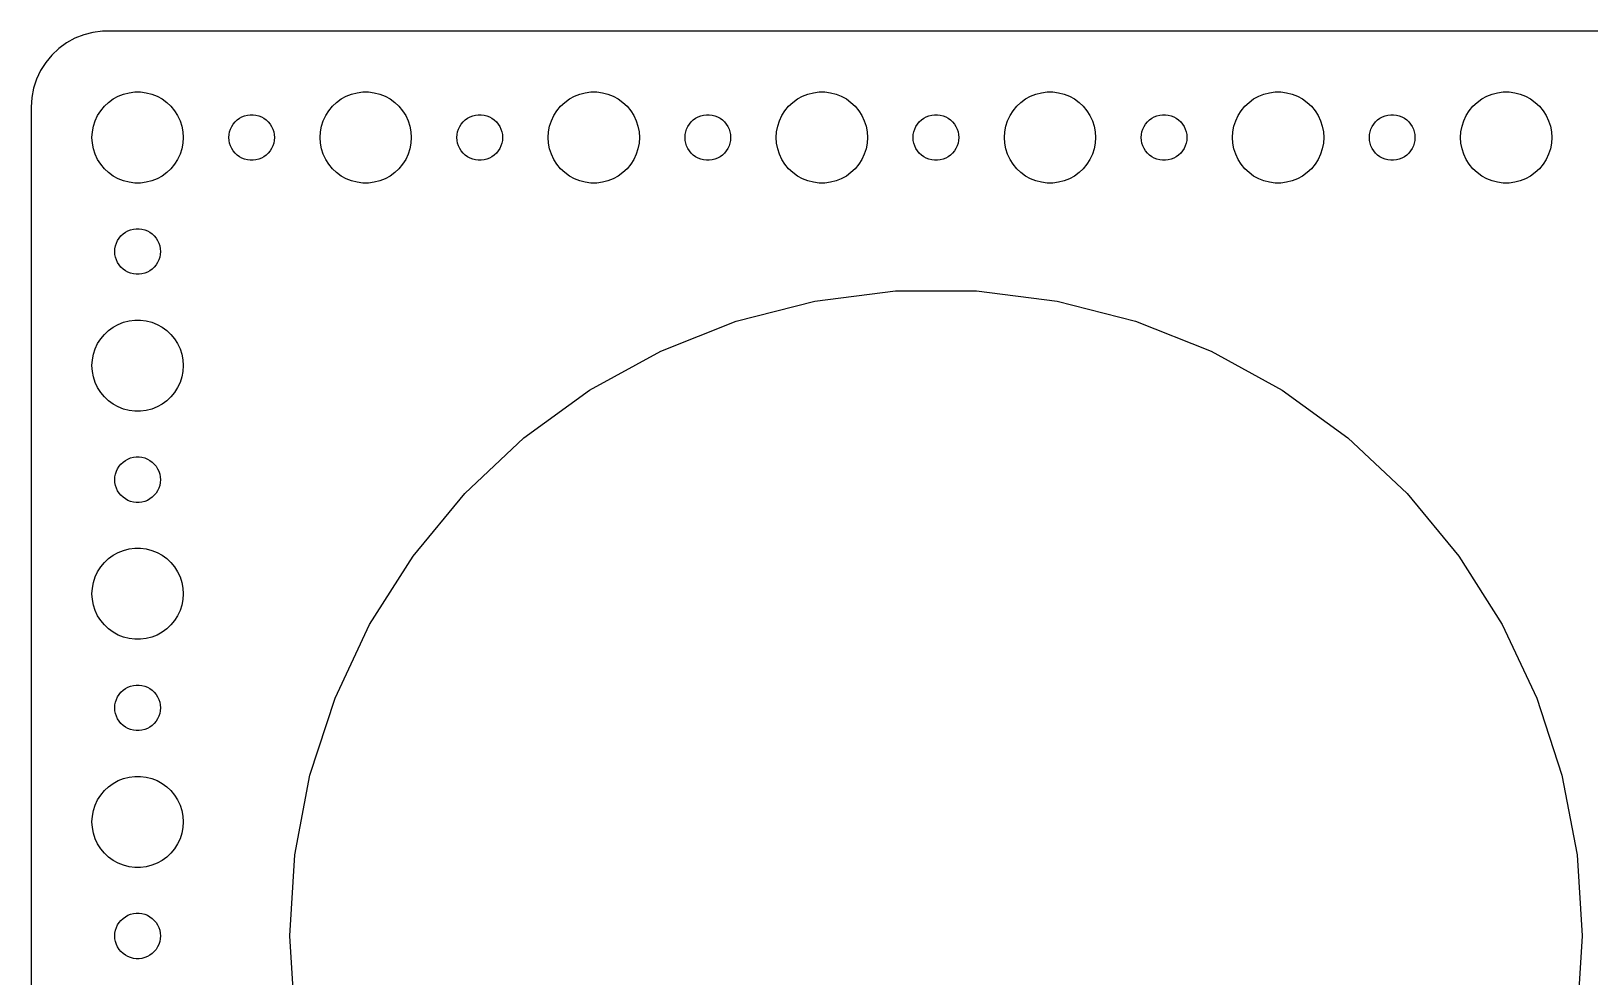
# Model space of a CAD drawing. Header units: metres. Extents: x -240 to 240, y -59 to 59.
# Drawn here: x -239.5 to -137, y -2.7 to 59.5 of the extents above; entities that cross this region are included whole.
import ezdxf

# ---------------------------------------------------------------- set-up
doc = ezdxf.new("R2010")
doc.units = ezdxf.units.M

msp = doc.modelspace()

# ---------------------------------------------------------------- linework, layer by layer
for p, q in [((-234.814, 59.4901), (-235.437, 59.4114)), ((234.814, 59.4901), (-234.814, 59.4901)), ((-237.179, 58.7216), (-237.687, 58.3526)), ((-236.629, 59.0241), (-237.179, 58.7216)), ((-236.045, 59.2553), (-236.629, 59.0241)), ((-235.437, 59.4114), (-236.045, 59.2553)), ((-238.545, 57.4389), (-238.882, 56.9088)), ((-238.145, 57.9227), (-238.545, 57.4389)), ((-237.687, 58.3526), (-238.145, 57.9227)), ((-238.882, 56.9088), (-239.149, 56.3406)), ((-239.343, 55.7434), (-239.461, 55.1267)), ((-239.149, 56.3406), (-239.343, 55.7434)), ((-233.777, 55.2145), (-233.427, 55.3532)), ((-233.427, 55.3532), (-233.062, 55.4469)), ((-233.062, 55.4469), (-232.688, 55.4941)), ((-232.688, 55.4941), (-232.312, 55.4941)), ((-232.312, 55.4941), (-231.938, 55.4469)), ((-231.938, 55.4469), (-231.573, 55.3532)), ((-231.573, 55.3532), (-231.223, 55.2145)), ((-218.777, 55.2145), (-218.427, 55.3532)), ((-218.427, 55.3532), (-218.062, 55.4469)), ((-218.062, 55.4469), (-217.688, 55.4941)), ((-217.688, 55.4941), (-217.312, 55.4941)), ((-217.312, 55.4941), (-216.938, 55.4469)), ((-216.938, 55.4469), (-216.573, 55.3532)), ((-216.573, 55.3532), (-216.223, 55.2145)), ((-203.777, 55.2145), (-203.427, 55.3532)), ((-203.427, 55.3532), (-203.062, 55.4469)), ((-203.062, 55.4469), (-202.688, 55.4941)), ((-202.688, 55.4941), (-202.312, 55.4941)), ((-202.312, 55.4941), (-201.938, 55.4469)), ((-201.938, 55.4469), (-201.573, 55.3532)), ((-201.573, 55.3532), (-201.223, 55.2145)), ((-188.777, 55.2145), (-188.427, 55.3532)), ((-188.427, 55.3532), (-188.062, 55.4469)), ((-188.062, 55.4469), (-187.688, 55.4941)), ((-187.688, 55.4941), (-187.312, 55.4941)), ((-187.312, 55.4941), (-186.938, 55.4469)), ((-186.938, 55.4469), (-186.573, 55.3532)), ((-186.573, 55.3532), (-186.223, 55.2145)), ((-173.777, 55.2145), (-173.427, 55.3532)), ((-173.427, 55.3532), (-173.062, 55.4469)), ((-173.062, 55.4469), (-172.688, 55.4941)), ((-172.688, 55.4941), (-172.312, 55.4941)), ((-172.312, 55.4941), (-171.938, 55.4469)), ((-171.938, 55.4469), (-171.573, 55.3532)), ((-171.573, 55.3532), (-171.223, 55.2145)), ((-158.777, 55.2145), (-158.427, 55.3532)), ((-158.427, 55.3532), (-158.062, 55.4469)), ((-158.062, 55.4469), (-157.688, 55.4941)), ((-157.688, 55.4941), (-157.312, 55.4941)), ((-157.312, 55.4941), (-156.938, 55.4469)), ((-156.938, 55.4469), (-156.573, 55.3532)), ((-156.573, 55.3532), (-156.223, 55.2145)), ((-143.777, 55.2145), (-143.427, 55.3532)), ((-143.427, 55.3532), (-143.062, 55.4469)), ((-143.062, 55.4469), (-142.688, 55.4941)), ((-142.688, 55.4941), (-142.312, 55.4941)), ((-142.312, 55.4941), (-141.938, 55.4469)), ((-141.938, 55.4469), (-141.573, 55.3532)), ((-141.573, 55.3532), (-141.223, 55.2145)), ((-239.461, 55.1267), (-239.5, 54.5)), ((-239.5, 54.5), (-239.5, -54.5)), ((-234.927, 54.2634), (-234.687, 54.5536)), ((-234.687, 54.5536), (-234.412, 54.8115)), ((-234.412, 54.8115), (-234.107, 55.033)), ((-234.107, 55.033), (-233.777, 55.2145)), ((-231.223, 55.2145), (-230.893, 55.033)), ((-230.893, 55.033), (-230.588, 54.8115)), ((-230.588, 54.8115), (-230.313, 54.5536)), ((-230.313, 54.5536), (-230.073, 54.2634)), ((-219.927, 54.2634), (-219.687, 54.5536)), ((-219.687, 54.5536), (-219.412, 54.8115)), ((-219.412, 54.8115), (-219.107, 55.033)), ((-219.107, 55.033), (-218.777, 55.2145)), ((-216.223, 55.2145), (-215.893, 55.033)), ((-215.893, 55.033), (-215.588, 54.8115)), ((-215.588, 54.8115), (-215.313, 54.5536)), ((-215.313, 54.5536), (-215.073, 54.2634)), ((-204.927, 54.2634), (-204.687, 54.5536)), ((-204.687, 54.5536), (-204.412, 54.8115)), ((-204.412, 54.8115), (-204.107, 55.033)), ((-204.107, 55.033), (-203.777, 55.2145)), ((-201.223, 55.2145), (-200.893, 55.033)), ((-200.893, 55.033), (-200.588, 54.8115)), ((-200.588, 54.8115), (-200.313, 54.5536)), ((-200.313, 54.5536), (-200.073, 54.2634)), ((-189.927, 54.2634), (-189.687, 54.5536)), ((-189.687, 54.5536), (-189.412, 54.8115)), ((-189.412, 54.8115), (-189.107, 55.033)), ((-189.107, 55.033), (-188.777, 55.2145)), ((-186.223, 55.2145), (-185.893, 55.033)), ((-185.893, 55.033), (-185.588, 54.8115)), ((-185.588, 54.8115), (-185.313, 54.5536)), ((-185.313, 54.5536), (-185.073, 54.2634)), ((-174.927, 54.2634), (-174.687, 54.5536)), ((-174.687, 54.5536), (-174.412, 54.8115)), ((-174.412, 54.8115), (-174.107, 55.033)), ((-174.107, 55.033), (-173.777, 55.2145)), ((-171.223, 55.2145), (-170.893, 55.033)), ((-170.893, 55.033), (-170.588, 54.8115)), ((-170.588, 54.8115), (-170.313, 54.5536)), ((-170.313, 54.5536), (-170.073, 54.2634)), ((-159.927, 54.2634), (-159.687, 54.5536)), ((-159.687, 54.5536), (-159.412, 54.8115)), ((-159.412, 54.8115), (-159.107, 55.033)), ((-159.107, 55.033), (-158.777, 55.2145)), ((-156.223, 55.2145), (-155.893, 55.033)), ((-155.893, 55.033), (-155.588, 54.8115)), ((-155.588, 54.8115), (-155.313, 54.5536)), ((-155.313, 54.5536), (-155.073, 54.2634)), ((-144.927, 54.2634), (-144.687, 54.5536)), ((-144.687, 54.5536), (-144.412, 54.8115)), ((-144.412, 54.8115), (-144.107, 55.033)), ((-144.107, 55.033), (-143.777, 55.2145)), ((-141.223, 55.2145), (-140.893, 55.033)), ((-140.893, 55.033), (-140.588, 54.8115)), ((-140.588, 54.8115), (-140.313, 54.5536)), ((-140.313, 54.5536), (-140.073, 54.2634)), ((-235.406, 53.2461), (-235.289, 53.6044)), ((-235.289, 53.6044), (-235.129, 53.9453)), ((-235.129, 53.9453), (-234.927, 54.2634)), ((-230.073, 54.2634), (-229.871, 53.9453)), ((-229.871, 53.9453), (-229.711, 53.6044)), ((-229.711, 53.6044), (-229.594, 53.2461)), ((-226.314, 53.2226), (-226.214, 53.3817)), ((-226.214, 53.3817), (-226.093, 53.5268)), ((-226.093, 53.5268), (-225.956, 53.6558)), ((-225.956, 53.6558), (-225.804, 53.7665)), ((-225.804, 53.7665), (-225.639, 53.8572)), ((-225.639, 53.8572), (-225.464, 53.9266)), ((-225.464, 53.9266), (-225.281, 53.9734)), ((-225.281, 53.9734), (-225.094, 53.997)), ((-225.094, 53.997), (-224.906, 53.997)), ((-224.906, 53.997), (-224.719, 53.9734)), ((-224.719, 53.9734), (-224.536, 53.9266)), ((-224.536, 53.9266), (-224.361, 53.8572)), ((-224.361, 53.8572), (-224.196, 53.7665)), ((-224.196, 53.7665), (-224.044, 53.6558)), ((-224.044, 53.6558), (-223.907, 53.5268)), ((-223.907, 53.5268), (-223.786, 53.3817)), ((-223.786, 53.3817), (-223.686, 53.2226)), ((-220.406, 53.2461), (-220.289, 53.6044)), ((-220.289, 53.6044), (-220.129, 53.9453)), ((-220.129, 53.9453), (-219.927, 54.2634)), ((-215.073, 54.2634), (-214.871, 53.9453)), ((-214.871, 53.9453), (-214.711, 53.6044)), ((-214.711, 53.6044), (-214.594, 53.2461)), ((-211.314, 53.2226), (-211.214, 53.3817)), ((-211.214, 53.3817), (-211.093, 53.5268)), ((-211.093, 53.5268), (-210.956, 53.6558)), ((-210.956, 53.6558), (-210.804, 53.7665)), ((-210.804, 53.7665), (-210.639, 53.8572)), ((-210.639, 53.8572), (-210.464, 53.9266)), ((-210.464, 53.9266), (-210.281, 53.9734)), ((-210.281, 53.9734), (-210.094, 53.997)), ((-210.094, 53.997), (-209.906, 53.997)), ((-209.906, 53.997), (-209.719, 53.9734)), ((-209.719, 53.9734), (-209.536, 53.9266)), ((-209.536, 53.9266), (-209.361, 53.8572)), ((-209.361, 53.8572), (-209.196, 53.7665)), ((-209.196, 53.7665), (-209.044, 53.6558)), ((-209.044, 53.6558), (-208.907, 53.5268)), ((-208.907, 53.5268), (-208.786, 53.3817)), ((-208.786, 53.3817), (-208.686, 53.2226)), ((-205.406, 53.2461), (-205.289, 53.6044)), ((-205.289, 53.6044), (-205.129, 53.9453)), ((-205.129, 53.9453), (-204.927, 54.2634)), ((-200.073, 54.2634), (-199.871, 53.9453)), ((-199.871, 53.9453), (-199.711, 53.6044)), ((-199.711, 53.6044), (-199.594, 53.2461)), ((-196.314, 53.2226), (-196.214, 53.3817)), ((-196.214, 53.3817), (-196.093, 53.5268)), ((-196.093, 53.5268), (-195.956, 53.6558)), ((-195.956, 53.6558), (-195.804, 53.7665)), ((-195.804, 53.7665), (-195.639, 53.8572)), ((-195.639, 53.8572), (-195.464, 53.9266)), ((-195.464, 53.9266), (-195.281, 53.9734)), ((-195.281, 53.9734), (-195.094, 53.997)), ((-195.094, 53.997), (-194.906, 53.997)), ((-194.906, 53.997), (-194.719, 53.9734)), ((-194.719, 53.9734), (-194.536, 53.9266)), ((-194.536, 53.9266), (-194.361, 53.8572)), ((-194.361, 53.8572), (-194.196, 53.7665)), ((-194.196, 53.7665), (-194.044, 53.6558)), ((-194.044, 53.6558), (-193.907, 53.5268)), ((-193.907, 53.5268), (-193.786, 53.3817)), ((-193.786, 53.3817), (-193.686, 53.2226)), ((-190.406, 53.2461), (-190.289, 53.6044)), ((-190.289, 53.6044), (-190.129, 53.9453)), ((-190.129, 53.9453), (-189.927, 54.2634)), ((-185.073, 54.2634), (-184.871, 53.9453)), ((-184.871, 53.9453), (-184.711, 53.6044)), ((-184.711, 53.6044), (-184.594, 53.2461)), ((-181.314, 53.2226), (-181.214, 53.3817)), ((-181.214, 53.3817), (-181.093, 53.5268)), ((-181.093, 53.5268), (-180.956, 53.6558)), ((-180.956, 53.6558), (-180.804, 53.7665)), ((-180.804, 53.7665), (-180.639, 53.8572)), ((-180.639, 53.8572), (-180.464, 53.9266)), ((-180.464, 53.9266), (-180.281, 53.9734)), ((-180.281, 53.9734), (-180.094, 53.997)), ((-180.094, 53.997), (-179.906, 53.997)), ((-179.906, 53.997), (-179.719, 53.9734)), ((-179.719, 53.9734), (-179.536, 53.9266)), ((-179.536, 53.9266), (-179.361, 53.8572)), ((-179.361, 53.8572), (-179.196, 53.7665)), ((-179.196, 53.7665), (-179.044, 53.6558)), ((-179.044, 53.6558), (-178.907, 53.5268)), ((-178.907, 53.5268), (-178.786, 53.3817)), ((-178.786, 53.3817), (-178.686, 53.2226)), ((-175.406, 53.2461), (-175.289, 53.6044)), ((-175.289, 53.6044), (-175.129, 53.9453)), ((-175.129, 53.9453), (-174.927, 54.2634)), ((-170.073, 54.2634), (-169.871, 53.9453)), ((-169.871, 53.9453), (-169.711, 53.6044)), ((-169.711, 53.6044), (-169.594, 53.2461)), ((-166.314, 53.2226), (-166.214, 53.3817)), ((-166.214, 53.3817), (-166.093, 53.5268)), ((-166.093, 53.5268), (-165.956, 53.6558)), ((-165.956, 53.6558), (-165.804, 53.7665)), ((-165.804, 53.7665), (-165.639, 53.8572)), ((-165.639, 53.8572), (-165.464, 53.9266)), ((-165.464, 53.9266), (-165.281, 53.9734)), ((-165.281, 53.9734), (-165.094, 53.997)), ((-165.094, 53.997), (-164.906, 53.997)), ((-164.906, 53.997), (-164.719, 53.9734)), ((-164.719, 53.9734), (-164.536, 53.9266)), ((-164.536, 53.9266), (-164.361, 53.8572)), ((-164.361, 53.8572), (-164.196, 53.7665)), ((-164.196, 53.7665), (-164.044, 53.6558)), ((-164.044, 53.6558), (-163.907, 53.5268)), ((-163.907, 53.5268), (-163.786, 53.3817)), ((-163.786, 53.3817), (-163.686, 53.2226)), ((-160.406, 53.2461), (-160.289, 53.6044)), ((-160.289, 53.6044), (-160.129, 53.9453)), ((-160.129, 53.9453), (-159.927, 54.2634)), ((-155.073, 54.2634), (-154.871, 53.9453)), ((-154.871, 53.9453), (-154.711, 53.6044)), ((-154.711, 53.6044), (-154.594, 53.2461)), ((-151.314, 53.2226), (-151.214, 53.3817)), ((-151.214, 53.3817), (-151.093, 53.5268)), ((-151.093, 53.5268), (-150.956, 53.6558)), ((-150.956, 53.6558), (-150.804, 53.7665)), ((-150.804, 53.7665), (-150.639, 53.8572)), ((-150.639, 53.8572), (-150.464, 53.9266)), ((-150.464, 53.9266), (-150.281, 53.9734)), ((-150.281, 53.9734), (-150.094, 53.997)), ((-150.094, 53.997), (-149.906, 53.997)), ((-149.906, 53.997), (-149.719, 53.9734)), ((-149.719, 53.9734), (-149.536, 53.9266)), ((-149.536, 53.9266), (-149.361, 53.8572)), ((-149.361, 53.8572), (-149.196, 53.7665)), ((-149.196, 53.7665), (-149.044, 53.6558)), ((-149.044, 53.6558), (-148.907, 53.5268)), ((-148.907, 53.5268), (-148.786, 53.3817)), ((-148.786, 53.3817), (-148.686, 53.2226)), ((-145.406, 53.2461), (-145.289, 53.6044)), ((-145.289, 53.6044), (-145.129, 53.9453)), ((-145.129, 53.9453), (-144.927, 54.2634)), ((-140.073, 54.2634), (-139.871, 53.9453)), ((-139.871, 53.9453), (-139.711, 53.6044)), ((-139.711, 53.6044), (-139.594, 53.2461)), ((-235.5, 52.5), (-235.476, 52.876)), ((-235.476, 52.124), (-235.5, 52.5)), ((-235.476, 52.876), (-235.406, 53.2461)), ((-229.594, 53.2461), (-229.524, 52.876)), ((-229.524, 52.876), (-229.5, 52.5)), ((-229.5, 52.5), (-229.524, 52.124)), ((-226.5, 52.5), (-226.488, 52.688)), ((-226.488, 52.312), (-226.5, 52.5)), ((-226.488, 52.688), (-226.453, 52.873)), ((-226.453, 52.127), (-226.488, 52.312)), ((-226.453, 52.873), (-226.395, 53.0522)), ((-226.395, 53.0522), (-226.314, 53.2226)), ((-223.686, 53.2226), (-223.605, 53.0522)), ((-223.605, 53.0522), (-223.547, 52.873)), ((-223.547, 52.873), (-223.512, 52.688)), ((-223.512, 52.312), (-223.547, 52.127)), ((-223.512, 52.688), (-223.5, 52.5)), ((-223.5, 52.5), (-223.512, 52.312)), ((-220.5, 52.5), (-220.476, 52.876)), ((-220.476, 52.124), (-220.5, 52.5)), ((-220.476, 52.876), (-220.406, 53.2461)), ((-214.594, 53.2461), (-214.524, 52.876)), ((-214.524, 52.876), (-214.5, 52.5)), ((-214.5, 52.5), (-214.524, 52.124)), ((-211.5, 52.5), (-211.488, 52.688)), ((-211.488, 52.312), (-211.5, 52.5)), ((-211.488, 52.688), (-211.453, 52.873)), ((-211.453, 52.127), (-211.488, 52.312)), ((-211.453, 52.873), (-211.395, 53.0522)), ((-211.395, 53.0522), (-211.314, 53.2226)), ((-208.686, 53.2226), (-208.605, 53.0522)), ((-208.605, 53.0522), (-208.547, 52.873)), ((-208.547, 52.873), (-208.512, 52.688)), ((-208.512, 52.312), (-208.547, 52.127)), ((-208.512, 52.688), (-208.5, 52.5)), ((-208.5, 52.5), (-208.512, 52.312)), ((-205.5, 52.5), (-205.476, 52.876)), ((-205.476, 52.124), (-205.5, 52.5)), ((-205.476, 52.876), (-205.406, 53.2461)), ((-199.594, 53.2461), (-199.524, 52.876)), ((-199.524, 52.876), (-199.5, 52.5)), ((-199.5, 52.5), (-199.524, 52.124)), ((-196.5, 52.5), (-196.488, 52.688)), ((-196.488, 52.312), (-196.5, 52.5)), ((-196.488, 52.688), (-196.453, 52.873)), ((-196.453, 52.127), (-196.488, 52.312)), ((-196.453, 52.873), (-196.395, 53.0522)), ((-196.395, 53.0522), (-196.314, 53.2226)), ((-193.686, 53.2226), (-193.605, 53.0522)), ((-193.605, 53.0522), (-193.547, 52.873)), ((-193.547, 52.873), (-193.512, 52.688)), ((-193.512, 52.312), (-193.547, 52.127)), ((-193.512, 52.688), (-193.5, 52.5)), ((-193.5, 52.5), (-193.512, 52.312)), ((-190.5, 52.5), (-190.476, 52.876)), ((-190.476, 52.124), (-190.5, 52.5)), ((-190.476, 52.876), (-190.406, 53.2461)), ((-184.594, 53.2461), (-184.524, 52.876)), ((-184.524, 52.876), (-184.5, 52.5)), ((-184.5, 52.5), (-184.524, 52.124)), ((-181.5, 52.5), (-181.488, 52.688)), ((-181.488, 52.312), (-181.5, 52.5)), ((-181.488, 52.688), (-181.453, 52.873)), ((-181.453, 52.127), (-181.488, 52.312)), ((-181.453, 52.873), (-181.395, 53.0522)), ((-181.395, 53.0522), (-181.314, 53.2226)), ((-178.686, 53.2226), (-178.605, 53.0522)), ((-178.605, 53.0522), (-178.547, 52.873)), ((-178.547, 52.873), (-178.512, 52.688)), ((-178.512, 52.312), (-178.547, 52.127)), ((-178.512, 52.688), (-178.5, 52.5)), ((-178.5, 52.5), (-178.512, 52.312)), ((-175.5, 52.5), (-175.476, 52.876)), ((-175.476, 52.124), (-175.5, 52.5)), ((-175.476, 52.876), (-175.406, 53.2461)), ((-169.594, 53.2461), (-169.524, 52.876)), ((-169.524, 52.876), (-169.5, 52.5)), ((-169.5, 52.5), (-169.524, 52.124)), ((-166.5, 52.5), (-166.488, 52.688)), ((-166.488, 52.312), (-166.5, 52.5)), ((-166.488, 52.688), (-166.453, 52.873)), ((-166.453, 52.127), (-166.488, 52.312)), ((-166.453, 52.873), (-166.395, 53.0522)), ((-166.395, 53.0522), (-166.314, 53.2226)), ((-163.686, 53.2226), (-163.605, 53.0522)), ((-163.605, 53.0522), (-163.547, 52.873)), ((-163.547, 52.873), (-163.512, 52.688)), ((-163.512, 52.312), (-163.547, 52.127)), ((-163.512, 52.688), (-163.5, 52.5)), ((-163.5, 52.5), (-163.512, 52.312)), ((-160.5, 52.5), (-160.476, 52.876)), ((-160.476, 52.124), (-160.5, 52.5)), ((-160.476, 52.876), (-160.406, 53.2461)), ((-154.594, 53.2461), (-154.524, 52.876)), ((-154.524, 52.876), (-154.5, 52.5)), ((-154.5, 52.5), (-154.524, 52.124)), ((-151.5, 52.5), (-151.488, 52.688)), ((-151.488, 52.312), (-151.5, 52.5)), ((-151.488, 52.688), (-151.453, 52.873)), ((-151.453, 52.127), (-151.488, 52.312)), ((-151.453, 52.873), (-151.395, 53.0522)), ((-151.395, 53.0522), (-151.314, 53.2226)), ((-148.686, 53.2226), (-148.605, 53.0522)), ((-148.605, 53.0522), (-148.547, 52.873)), ((-148.547, 52.873), (-148.512, 52.688)), ((-148.512, 52.312), (-148.547, 52.127)), ((-148.512, 52.688), (-148.5, 52.5)), ((-148.5, 52.5), (-148.512, 52.312)), ((-145.5, 52.5), (-145.476, 52.876)), ((-145.476, 52.124), (-145.5, 52.5)), ((-145.476, 52.876), (-145.406, 53.2461)), ((-139.594, 53.2461), (-139.524, 52.876)), ((-139.524, 52.876), (-139.5, 52.5)), ((-139.5, 52.5), (-139.524, 52.124)), ((-235.406, 51.7539), (-235.476, 52.124)), ((-235.289, 51.3956), (-235.406, 51.7539)), ((-235.129, 51.0547), (-235.289, 51.3956)), ((-229.711, 51.3956), (-229.871, 51.0547)), ((-229.594, 51.7539), (-229.711, 51.3956)), ((-229.524, 52.124), (-229.594, 51.7539)), ((-226.395, 51.9478), (-226.453, 52.127)), ((-226.314, 51.7774), (-226.395, 51.9478)), ((-226.214, 51.6183), (-226.314, 51.7774)), ((-226.093, 51.4732), (-226.214, 51.6183)), ((-225.956, 51.3442), (-226.093, 51.4732)), ((-225.804, 51.2335), (-225.956, 51.3442)), ((-224.044, 51.3442), (-224.196, 51.2335)), ((-223.907, 51.4732), (-224.044, 51.3442)), ((-223.786, 51.6183), (-223.907, 51.4732)), ((-223.686, 51.7774), (-223.786, 51.6183)), ((-223.605, 51.9478), (-223.686, 51.7774)), ((-223.547, 52.127), (-223.605, 51.9478)), ((-220.406, 51.7539), (-220.476, 52.124)), ((-220.289, 51.3956), (-220.406, 51.7539)), ((-220.129, 51.0547), (-220.289, 51.3956)), ((-214.711, 51.3956), (-214.871, 51.0547)), ((-214.594, 51.7539), (-214.711, 51.3956)), ((-214.524, 52.124), (-214.594, 51.7539)), ((-211.395, 51.9478), (-211.453, 52.127)), ((-211.314, 51.7774), (-211.395, 51.9478)), ((-211.214, 51.6183), (-211.314, 51.7774)), ((-211.093, 51.4732), (-211.214, 51.6183)), ((-210.956, 51.3442), (-211.093, 51.4732)), ((-210.804, 51.2335), (-210.956, 51.3442)), ((-209.044, 51.3442), (-209.196, 51.2335)), ((-208.907, 51.4732), (-209.044, 51.3442)), ((-208.786, 51.6183), (-208.907, 51.4732)), ((-208.686, 51.7774), (-208.786, 51.6183)), ((-208.605, 51.9478), (-208.686, 51.7774)), ((-208.547, 52.127), (-208.605, 51.9478)), ((-205.406, 51.7539), (-205.476, 52.124)), ((-205.289, 51.3956), (-205.406, 51.7539)), ((-205.129, 51.0547), (-205.289, 51.3956)), ((-199.711, 51.3956), (-199.871, 51.0547)), ((-199.594, 51.7539), (-199.711, 51.3956)), ((-199.524, 52.124), (-199.594, 51.7539)), ((-196.395, 51.9478), (-196.453, 52.127)), ((-196.314, 51.7774), (-196.395, 51.9478)), ((-196.214, 51.6183), (-196.314, 51.7774)), ((-196.093, 51.4732), (-196.214, 51.6183)), ((-195.956, 51.3442), (-196.093, 51.4732)), ((-195.804, 51.2335), (-195.956, 51.3442)), ((-194.044, 51.3442), (-194.196, 51.2335)), ((-193.907, 51.4732), (-194.044, 51.3442)), ((-193.786, 51.6183), (-193.907, 51.4732)), ((-193.686, 51.7774), (-193.786, 51.6183)), ((-193.605, 51.9478), (-193.686, 51.7774)), ((-193.547, 52.127), (-193.605, 51.9478)), ((-190.406, 51.7539), (-190.476, 52.124)), ((-190.289, 51.3956), (-190.406, 51.7539)), ((-190.129, 51.0547), (-190.289, 51.3956)), ((-184.711, 51.3956), (-184.871, 51.0547)), ((-184.594, 51.7539), (-184.711, 51.3956)), ((-184.524, 52.124), (-184.594, 51.7539)), ((-181.395, 51.9478), (-181.453, 52.127)), ((-181.314, 51.7774), (-181.395, 51.9478)), ((-181.214, 51.6183), (-181.314, 51.7774)), ((-181.093, 51.4732), (-181.214, 51.6183)), ((-180.956, 51.3442), (-181.093, 51.4732)), ((-180.804, 51.2335), (-180.956, 51.3442)), ((-179.044, 51.3442), (-179.196, 51.2335)), ((-178.907, 51.4732), (-179.044, 51.3442)), ((-178.786, 51.6183), (-178.907, 51.4732)), ((-178.686, 51.7774), (-178.786, 51.6183)), ((-178.605, 51.9478), (-178.686, 51.7774)), ((-178.547, 52.127), (-178.605, 51.9478)), ((-175.406, 51.7539), (-175.476, 52.124)), ((-175.289, 51.3956), (-175.406, 51.7539)), ((-175.129, 51.0547), (-175.289, 51.3956)), ((-169.711, 51.3956), (-169.871, 51.0547)), ((-169.594, 51.7539), (-169.711, 51.3956)), ((-169.524, 52.124), (-169.594, 51.7539)), ((-166.395, 51.9478), (-166.453, 52.127)), ((-166.314, 51.7774), (-166.395, 51.9478)), ((-166.214, 51.6183), (-166.314, 51.7774)), ((-166.093, 51.4732), (-166.214, 51.6183)), ((-165.956, 51.3442), (-166.093, 51.4732)), ((-165.804, 51.2335), (-165.956, 51.3442)), ((-164.044, 51.3442), (-164.196, 51.2335)), ((-163.907, 51.4732), (-164.044, 51.3442)), ((-163.786, 51.6183), (-163.907, 51.4732)), ((-163.686, 51.7774), (-163.786, 51.6183)), ((-163.605, 51.9478), (-163.686, 51.7774)), ((-163.547, 52.127), (-163.605, 51.9478)), ((-160.406, 51.7539), (-160.476, 52.124)), ((-160.289, 51.3956), (-160.406, 51.7539)), ((-160.129, 51.0547), (-160.289, 51.3956)), ((-154.711, 51.3956), (-154.871, 51.0547)), ((-154.594, 51.7539), (-154.711, 51.3956)), ((-154.524, 52.124), (-154.594, 51.7539)), ((-151.395, 51.9478), (-151.453, 52.127)), ((-151.314, 51.7774), (-151.395, 51.9478)), ((-151.214, 51.6183), (-151.314, 51.7774)), ((-151.093, 51.4732), (-151.214, 51.6183)), ((-150.956, 51.3442), (-151.093, 51.4732)), ((-150.804, 51.2335), (-150.956, 51.3442)), ((-149.044, 51.3442), (-149.196, 51.2335)), ((-148.907, 51.4732), (-149.044, 51.3442)), ((-148.786, 51.6183), (-148.907, 51.4732)), ((-148.686, 51.7774), (-148.786, 51.6183)), ((-148.605, 51.9478), (-148.686, 51.7774)), ((-148.547, 52.127), (-148.605, 51.9478)), ((-145.406, 51.7539), (-145.476, 52.124)), ((-145.289, 51.3956), (-145.406, 51.7539)), ((-145.129, 51.0547), (-145.289, 51.3956)), ((-139.711, 51.3956), (-139.871, 51.0547)), ((-139.594, 51.7539), (-139.711, 51.3956)), ((-139.524, 52.124), (-139.594, 51.7539)), ((-234.927, 50.7366), (-235.129, 51.0547)), ((-234.687, 50.4464), (-234.927, 50.7366)), ((-234.412, 50.1885), (-234.687, 50.4464)), ((-230.313, 50.4464), (-230.588, 50.1885)), ((-230.073, 50.7366), (-230.313, 50.4464)), ((-229.871, 51.0547), (-230.073, 50.7366)), ((-225.639, 51.1428), (-225.804, 51.2335)), ((-225.464, 51.0734), (-225.639, 51.1428)), ((-225.281, 51.0266), (-225.464, 51.0734)), ((-225.094, 51.003), (-225.281, 51.0266)), ((-224.906, 51.003), (-225.094, 51.003)), ((-224.719, 51.0266), (-224.906, 51.003)), ((-224.536, 51.0734), (-224.719, 51.0266)), ((-224.361, 51.1428), (-224.536, 51.0734)), ((-224.196, 51.2335), (-224.361, 51.1428)), ((-219.927, 50.7366), (-220.129, 51.0547)), ((-219.687, 50.4464), (-219.927, 50.7366)), ((-219.412, 50.1885), (-219.687, 50.4464)), ((-215.313, 50.4464), (-215.588, 50.1885)), ((-215.073, 50.7366), (-215.313, 50.4464)), ((-214.871, 51.0547), (-215.073, 50.7366)), ((-210.639, 51.1428), (-210.804, 51.2335)), ((-210.464, 51.0734), (-210.639, 51.1428)), ((-210.281, 51.0266), (-210.464, 51.0734)), ((-210.094, 51.003), (-210.281, 51.0266)), ((-209.906, 51.003), (-210.094, 51.003)), ((-209.719, 51.0266), (-209.906, 51.003)), ((-209.536, 51.0734), (-209.719, 51.0266)), ((-209.361, 51.1428), (-209.536, 51.0734)), ((-209.196, 51.2335), (-209.361, 51.1428)), ((-204.927, 50.7366), (-205.129, 51.0547)), ((-204.687, 50.4464), (-204.927, 50.7366)), ((-204.412, 50.1885), (-204.687, 50.4464)), ((-200.313, 50.4464), (-200.588, 50.1885)), ((-200.073, 50.7366), (-200.313, 50.4464)), ((-199.871, 51.0547), (-200.073, 50.7366)), ((-195.639, 51.1428), (-195.804, 51.2335)), ((-195.464, 51.0734), (-195.639, 51.1428)), ((-195.281, 51.0266), (-195.464, 51.0734)), ((-195.094, 51.003), (-195.281, 51.0266)), ((-194.906, 51.003), (-195.094, 51.003)), ((-194.719, 51.0266), (-194.906, 51.003)), ((-194.536, 51.0734), (-194.719, 51.0266)), ((-194.361, 51.1428), (-194.536, 51.0734)), ((-194.196, 51.2335), (-194.361, 51.1428)), ((-189.927, 50.7366), (-190.129, 51.0547)), ((-189.687, 50.4464), (-189.927, 50.7366)), ((-189.412, 50.1885), (-189.687, 50.4464)), ((-185.313, 50.4464), (-185.588, 50.1885)), ((-185.073, 50.7366), (-185.313, 50.4464)), ((-184.871, 51.0547), (-185.073, 50.7366)), ((-180.639, 51.1428), (-180.804, 51.2335)), ((-180.464, 51.0734), (-180.639, 51.1428)), ((-180.281, 51.0266), (-180.464, 51.0734)), ((-180.094, 51.003), (-180.281, 51.0266)), ((-179.906, 51.003), (-180.094, 51.003)), ((-179.719, 51.0266), (-179.906, 51.003)), ((-179.536, 51.0734), (-179.719, 51.0266)), ((-179.361, 51.1428), (-179.536, 51.0734)), ((-179.196, 51.2335), (-179.361, 51.1428)), ((-174.927, 50.7366), (-175.129, 51.0547)), ((-174.687, 50.4464), (-174.927, 50.7366)), ((-174.412, 50.1885), (-174.687, 50.4464)), ((-170.313, 50.4464), (-170.588, 50.1885)), ((-170.073, 50.7366), (-170.313, 50.4464)), ((-169.871, 51.0547), (-170.073, 50.7366)), ((-165.639, 51.1428), (-165.804, 51.2335)), ((-165.464, 51.0734), (-165.639, 51.1428)), ((-165.281, 51.0266), (-165.464, 51.0734)), ((-165.094, 51.003), (-165.281, 51.0266)), ((-164.906, 51.003), (-165.094, 51.003)), ((-164.719, 51.0266), (-164.906, 51.003)), ((-164.536, 51.0734), (-164.719, 51.0266)), ((-164.361, 51.1428), (-164.536, 51.0734)), ((-164.196, 51.2335), (-164.361, 51.1428)), ((-159.927, 50.7366), (-160.129, 51.0547)), ((-159.687, 50.4464), (-159.927, 50.7366)), ((-159.412, 50.1885), (-159.687, 50.4464)), ((-155.313, 50.4464), (-155.588, 50.1885)), ((-155.073, 50.7366), (-155.313, 50.4464)), ((-154.871, 51.0547), (-155.073, 50.7366)), ((-150.639, 51.1428), (-150.804, 51.2335)), ((-150.464, 51.0734), (-150.639, 51.1428)), ((-150.281, 51.0266), (-150.464, 51.0734)), ((-150.094, 51.003), (-150.281, 51.0266)), ((-149.906, 51.003), (-150.094, 51.003)), ((-149.719, 51.0266), (-149.906, 51.003)), ((-149.536, 51.0734), (-149.719, 51.0266)), ((-149.361, 51.1428), (-149.536, 51.0734)), ((-149.196, 51.2335), (-149.361, 51.1428)), ((-144.927, 50.7366), (-145.129, 51.0547)), ((-144.687, 50.4464), (-144.927, 50.7366)), ((-144.412, 50.1885), (-144.687, 50.4464)), ((-140.313, 50.4464), (-140.588, 50.1885)), ((-140.073, 50.7366), (-140.313, 50.4464)), ((-139.871, 51.0547), (-140.073, 50.7366)), ((-234.107, 49.967), (-234.412, 50.1885)), ((-233.777, 49.7855), (-234.107, 49.967)), ((-233.427, 49.6468), (-233.777, 49.7855)), ((-233.062, 49.5531), (-233.427, 49.6468)), ((-232.688, 49.5059), (-233.062, 49.5531)), ((-232.312, 49.5059), (-232.688, 49.5059)), ((-231.938, 49.5531), (-232.312, 49.5059)), ((-231.573, 49.6468), (-231.938, 49.5531)), ((-231.223, 49.7855), (-231.573, 49.6468)), ((-230.893, 49.967), (-231.223, 49.7855)), ((-230.588, 50.1885), (-230.893, 49.967)), ((-219.107, 49.967), (-219.412, 50.1885)), ((-218.777, 49.7855), (-219.107, 49.967)), ((-218.427, 49.6468), (-218.777, 49.7855)), ((-218.062, 49.5531), (-218.427, 49.6468)), ((-217.688, 49.5059), (-218.062, 49.5531)), ((-217.312, 49.5059), (-217.688, 49.5059)), ((-216.938, 49.5531), (-217.312, 49.5059)), ((-216.573, 49.6468), (-216.938, 49.5531)), ((-216.223, 49.7855), (-216.573, 49.6468)), ((-215.893, 49.967), (-216.223, 49.7855)), ((-215.588, 50.1885), (-215.893, 49.967)), ((-204.107, 49.967), (-204.412, 50.1885)), ((-203.777, 49.7855), (-204.107, 49.967)), ((-203.427, 49.6468), (-203.777, 49.7855)), ((-203.062, 49.5531), (-203.427, 49.6468)), ((-202.688, 49.5059), (-203.062, 49.5531)), ((-202.312, 49.5059), (-202.688, 49.5059)), ((-201.938, 49.5531), (-202.312, 49.5059)), ((-201.573, 49.6468), (-201.938, 49.5531)), ((-201.223, 49.7855), (-201.573, 49.6468)), ((-200.893, 49.967), (-201.223, 49.7855)), ((-200.588, 50.1885), (-200.893, 49.967)), ((-189.107, 49.967), (-189.412, 50.1885)), ((-188.777, 49.7855), (-189.107, 49.967)), ((-188.427, 49.6468), (-188.777, 49.7855)), ((-188.062, 49.5531), (-188.427, 49.6468)), ((-187.688, 49.5059), (-188.062, 49.5531)), ((-187.312, 49.5059), (-187.688, 49.5059)), ((-186.938, 49.5531), (-187.312, 49.5059)), ((-186.573, 49.6468), (-186.938, 49.5531)), ((-186.223, 49.7855), (-186.573, 49.6468)), ((-185.893, 49.967), (-186.223, 49.7855)), ((-185.588, 50.1885), (-185.893, 49.967)), ((-174.107, 49.967), (-174.412, 50.1885)), ((-173.777, 49.7855), (-174.107, 49.967)), ((-173.427, 49.6468), (-173.777, 49.7855)), ((-173.062, 49.5531), (-173.427, 49.6468)), ((-172.688, 49.5059), (-173.062, 49.5531)), ((-172.312, 49.5059), (-172.688, 49.5059)), ((-171.938, 49.5531), (-172.312, 49.5059)), ((-171.573, 49.6468), (-171.938, 49.5531)), ((-171.223, 49.7855), (-171.573, 49.6468)), ((-170.893, 49.967), (-171.223, 49.7855)), ((-170.588, 50.1885), (-170.893, 49.967)), ((-159.107, 49.967), (-159.412, 50.1885)), ((-158.777, 49.7855), (-159.107, 49.967)), ((-158.427, 49.6468), (-158.777, 49.7855)), ((-158.062, 49.5531), (-158.427, 49.6468)), ((-157.688, 49.5059), (-158.062, 49.5531)), ((-157.312, 49.5059), (-157.688, 49.5059)), ((-156.938, 49.5531), (-157.312, 49.5059)), ((-156.573, 49.6468), (-156.938, 49.5531)), ((-156.223, 49.7855), (-156.573, 49.6468)), ((-155.893, 49.967), (-156.223, 49.7855)), ((-155.588, 50.1885), (-155.893, 49.967)), ((-144.107, 49.967), (-144.412, 50.1885)), ((-143.777, 49.7855), (-144.107, 49.967)), ((-143.427, 49.6468), (-143.777, 49.7855)), ((-143.062, 49.5531), (-143.427, 49.6468)), ((-142.688, 49.5059), (-143.062, 49.5531)), ((-142.312, 49.5059), (-142.688, 49.5059)), ((-141.938, 49.5531), (-142.312, 49.5059)), ((-141.573, 49.6468), (-141.938, 49.5531)), ((-141.223, 49.7855), (-141.573, 49.6468)), ((-140.893, 49.967), (-141.223, 49.7855)), ((-140.588, 50.1885), (-140.893, 49.967)), ((-233.593, 46.0268), (-233.456, 46.1558)), ((-233.456, 46.1558), (-233.304, 46.2665)), ((-233.304, 46.2665), (-233.139, 46.3572)), ((-233.139, 46.3572), (-232.964, 46.4266)), ((-232.964, 46.4266), (-232.781, 46.4734)), ((-232.781, 46.4734), (-232.594, 46.497)), ((-232.594, 46.497), (-232.406, 46.497)), ((-232.406, 46.497), (-232.219, 46.4734)), ((-232.219, 46.4734), (-232.036, 46.4266)), ((-232.036, 46.4266), (-231.861, 46.3572)), ((-231.861, 46.3572), (-231.696, 46.2665)), ((-231.696, 46.2665), (-231.544, 46.1558)), ((-231.544, 46.1558), (-231.407, 46.0268)), ((-234, 45), (-233.988, 45.188)), ((-233.988, 45.188), (-233.953, 45.373)), ((-233.953, 45.373), (-233.895, 45.5522)), ((-233.895, 45.5522), (-233.814, 45.7226)), ((-233.814, 45.7226), (-233.714, 45.8817)), ((-233.714, 45.8817), (-233.593, 46.0268)), ((-231.407, 46.0268), (-231.286, 45.8817)), ((-231.286, 45.8817), (-231.186, 45.7226)), ((-231.186, 45.7226), (-231.105, 45.5522)), ((-231.105, 45.5522), (-231.047, 45.373)), ((-231.047, 45.373), (-231.012, 45.188)), ((-231.012, 45.188), (-231, 45)), ((-233.988, 44.812), (-234, 45)), ((-233.953, 44.627), (-233.988, 44.812)), ((-233.895, 44.4478), (-233.953, 44.627)), ((-233.814, 44.2774), (-233.895, 44.4478)), ((-233.714, 44.1183), (-233.814, 44.2774)), ((-233.593, 43.9732), (-233.714, 44.1183)), ((-231.286, 44.1183), (-231.407, 43.9732)), ((-231.186, 44.2774), (-231.286, 44.1183)), ((-231.105, 44.4478), (-231.186, 44.2774)), ((-231.047, 44.627), (-231.105, 44.4478)), ((-231.012, 44.812), (-231.047, 44.627)), ((-231, 45), (-231.012, 44.812)), ((-233.456, 43.8442), (-233.593, 43.9732)), ((-233.304, 43.7335), (-233.456, 43.8442)), ((-233.139, 43.6428), (-233.304, 43.7335)), ((-232.964, 43.5734), (-233.139, 43.6428)), ((-232.781, 43.5266), (-232.964, 43.5734)), ((-232.594, 43.503), (-232.781, 43.5266)), ((-232.406, 43.503), (-232.594, 43.503)), ((-232.219, 43.5266), (-232.406, 43.503)), ((-232.036, 43.5734), (-232.219, 43.5266)), ((-231.861, 43.6428), (-232.036, 43.5734)), ((-231.696, 43.7335), (-231.861, 43.6428)), ((-231.544, 43.8442), (-231.696, 43.7335)), ((-231.407, 43.9732), (-231.544, 43.8442)), ((-187.964, 41.7472), (-182.669, 42.4161)), ((-182.669, 42.4161), (-177.331, 42.4161)), ((-177.331, 42.4161), (-172.036, 41.7472)), ((-193.133, 40.4199), (-187.964, 41.7472)), ((-172.036, 41.7472), (-166.867, 40.4199)), ((-234.412, 39.8115), (-234.107, 40.033)), ((-234.107, 40.033), (-233.777, 40.2145)), ((-233.777, 40.2145), (-233.427, 40.3532)), ((-233.427, 40.3532), (-233.062, 40.4469)), ((-233.062, 40.4469), (-232.688, 40.4941)), ((-232.688, 40.4941), (-232.312, 40.4941)), ((-232.312, 40.4941), (-231.938, 40.4469)), ((-231.938, 40.4469), (-231.573, 40.3532)), ((-231.573, 40.3532), (-231.223, 40.2145)), ((-231.223, 40.2145), (-230.893, 40.033)), ((-230.893, 40.033), (-230.588, 39.8115)), ((-198.096, 38.4551), (-193.133, 40.4199)), ((-166.867, 40.4199), (-161.904, 38.4551)), ((-235.129, 38.9453), (-234.927, 39.2634)), ((-234.927, 39.2634), (-234.687, 39.5536)), ((-234.687, 39.5536), (-234.412, 39.8115)), ((-230.588, 39.8115), (-230.313, 39.5536)), ((-230.313, 39.5536), (-230.073, 39.2634)), ((-230.073, 39.2634), (-229.871, 38.9453)), ((-235.476, 37.876), (-235.406, 38.2461)), ((-235.406, 38.2461), (-235.289, 38.6044)), ((-235.289, 38.6044), (-235.129, 38.9453)), ((-229.871, 38.9453), (-229.711, 38.6044)), ((-229.711, 38.6044), (-229.594, 38.2461)), ((-229.594, 38.2461), (-229.524, 37.876)), ((-202.773, 35.8839), (-198.096, 38.4551)), ((-161.904, 38.4551), (-157.227, 35.8839)), ((-235.5, 37.5), (-235.476, 37.876)), ((-235.476, 37.124), (-235.5, 37.5)), ((-235.406, 36.7539), (-235.476, 37.124)), ((-229.524, 37.124), (-229.594, 36.7539)), ((-229.524, 37.876), (-229.5, 37.5)), ((-229.5, 37.5), (-229.524, 37.124)), ((-235.289, 36.3956), (-235.406, 36.7539)), ((-235.129, 36.0547), (-235.289, 36.3956)), ((-234.927, 35.7366), (-235.129, 36.0547)), ((-229.871, 36.0547), (-230.073, 35.7366)), ((-229.711, 36.3956), (-229.871, 36.0547)), ((-229.594, 36.7539), (-229.711, 36.3956)), ((-207.091, 32.7468), (-202.773, 35.8839)), ((-157.227, 35.8839), (-152.909, 32.7468)), ((-234.687, 35.4464), (-234.927, 35.7366)), ((-234.412, 35.1885), (-234.687, 35.4464)), ((-234.107, 34.967), (-234.412, 35.1885)), ((-233.777, 34.7855), (-234.107, 34.967)), ((-230.893, 34.967), (-231.223, 34.7855)), ((-230.588, 35.1885), (-230.893, 34.967)), ((-230.313, 35.4464), (-230.588, 35.1885)), ((-230.073, 35.7366), (-230.313, 35.4464)), ((-233.427, 34.6468), (-233.777, 34.7855)), ((-233.062, 34.5531), (-233.427, 34.6468)), ((-232.688, 34.5059), (-233.062, 34.5531)), ((-232.312, 34.5059), (-232.688, 34.5059)), ((-231.938, 34.5531), (-232.312, 34.5059)), ((-231.573, 34.6468), (-231.938, 34.5531)), ((-231.223, 34.7855), (-231.573, 34.6468)), ((-210.981, 29.0932), (-207.091, 32.7468)), ((-152.909, 32.7468), (-149.019, 29.0932)), ((-233.814, 30.7226), (-233.714, 30.8817)), ((-233.714, 30.8817), (-233.593, 31.0268)), ((-233.593, 31.0268), (-233.456, 31.1558)), ((-233.456, 31.1558), (-233.304, 31.2665)), ((-233.304, 31.2665), (-233.139, 31.3572)), ((-233.139, 31.3572), (-232.964, 31.4266)), ((-232.964, 31.4266), (-232.781, 31.4734)), ((-232.781, 31.4734), (-232.594, 31.497)), ((-232.594, 31.497), (-232.406, 31.497)), ((-232.406, 31.497), (-232.219, 31.4734)), ((-232.219, 31.4734), (-232.036, 31.4266)), ((-232.036, 31.4266), (-231.861, 31.3572)), ((-231.861, 31.3572), (-231.696, 31.2665)), ((-231.696, 31.2665), (-231.544, 31.1558)), ((-231.544, 31.1558), (-231.407, 31.0268)), ((-231.407, 31.0268), (-231.286, 30.8817)), ((-231.286, 30.8817), (-231.186, 30.7226)), ((-234, 30), (-233.988, 30.188)), ((-233.988, 29.812), (-234, 30)), ((-233.988, 30.188), (-233.953, 30.373)), ((-233.953, 29.627), (-233.988, 29.812)), ((-233.953, 30.373), (-233.895, 30.5522)), ((-233.895, 30.5522), (-233.814, 30.7226)), ((-231.186, 30.7226), (-231.105, 30.5522)), ((-231.105, 30.5522), (-231.047, 30.373)), ((-231.047, 30.373), (-231.012, 30.188)), ((-231.012, 29.812), (-231.047, 29.627)), ((-231.012, 30.188), (-231, 30)), ((-231, 30), (-231.012, 29.812)), ((-233.895, 29.4478), (-233.953, 29.627)), ((-233.814, 29.2774), (-233.895, 29.4478)), ((-233.714, 29.1183), (-233.814, 29.2774)), ((-233.593, 28.9732), (-233.714, 29.1183)), ((-233.456, 28.8442), (-233.593, 28.9732)), ((-233.304, 28.7335), (-233.456, 28.8442)), ((-233.139, 28.6427), (-233.304, 28.7335)), ((-231.696, 28.7335), (-231.861, 28.6427)), ((-231.544, 28.8442), (-231.696, 28.7335)), ((-231.407, 28.9732), (-231.544, 28.8442)), ((-231.286, 29.1183), (-231.407, 28.9732)), ((-231.186, 29.2774), (-231.286, 29.1183)), ((-231.105, 29.4478), (-231.186, 29.2774)), ((-231.047, 29.627), (-231.105, 29.4478)), ((-214.383, 24.9809), (-210.981, 29.0932)), ((-149.019, 29.0932), (-145.617, 24.9809)), ((-232.964, 28.5734), (-233.139, 28.6427)), ((-232.781, 28.5266), (-232.964, 28.5734)), ((-232.594, 28.503), (-232.781, 28.5266)), ((-232.406, 28.503), (-232.594, 28.503)), ((-232.219, 28.5266), (-232.406, 28.503)), ((-232.036, 28.5734), (-232.219, 28.5266)), ((-231.861, 28.6427), (-232.036, 28.5734)), ((-234.687, 24.5536), (-234.412, 24.8115)), ((-234.412, 24.8115), (-234.107, 25.033)), ((-234.107, 25.033), (-233.777, 25.2145)), ((-233.777, 25.2145), (-233.427, 25.3532)), ((-233.427, 25.3532), (-233.062, 25.4469)), ((-233.062, 25.4469), (-232.688, 25.4941)), ((-232.688, 25.4941), (-232.312, 25.4941)), ((-232.312, 25.4941), (-231.938, 25.4469)), ((-231.938, 25.4469), (-231.573, 25.3532)), ((-231.573, 25.3532), (-231.223, 25.2145)), ((-231.223, 25.2145), (-230.893, 25.033)), ((-230.893, 25.033), (-230.588, 24.8115)), ((-230.588, 24.8115), (-230.313, 24.5536)), ((-217.243, 20.4745), (-214.383, 24.9809)), ((-145.617, 24.9809), (-142.757, 20.4745)), ((-235.406, 23.2461), (-235.289, 23.6044)), ((-235.289, 23.6044), (-235.129, 23.9453)), ((-235.129, 23.9453), (-234.927, 24.2634)), ((-234.927, 24.2634), (-234.687, 24.5536)), ((-230.313, 24.5536), (-230.073, 24.2634)), ((-230.073, 24.2634), (-229.871, 23.9453)), ((-229.871, 23.9453), (-229.711, 23.6044)), ((-229.711, 23.6044), (-229.594, 23.2461)), ((-235.5, 22.5), (-235.476, 22.876)), ((-235.476, 22.876), (-235.406, 23.2461)), ((-229.594, 23.2461), (-229.524, 22.876)), ((-229.524, 22.876), (-229.5, 22.5)), ((-235.476, 22.124), (-235.5, 22.5)), ((-235.406, 21.7539), (-235.476, 22.124)), ((-235.289, 21.3956), (-235.406, 21.7539)), ((-229.594, 21.7539), (-229.711, 21.3956)), ((-229.524, 22.124), (-229.594, 21.7539)), ((-229.5, 22.5), (-229.524, 22.124)), ((-235.129, 21.0547), (-235.289, 21.3956)), ((-234.927, 20.7366), (-235.129, 21.0547)), ((-234.687, 20.4464), (-234.927, 20.7366)), ((-230.073, 20.7366), (-230.313, 20.4464)), ((-229.871, 21.0547), (-230.073, 20.7366)), ((-229.711, 21.3956), (-229.871, 21.0547)), ((-234.412, 20.1884), (-234.687, 20.4464)), ((-234.107, 19.967), (-234.412, 20.1884)), ((-233.777, 19.7855), (-234.107, 19.967)), ((-233.427, 19.6468), (-233.777, 19.7855)), ((-233.062, 19.5531), (-233.427, 19.6468)), ((-232.688, 19.5059), (-233.062, 19.5531)), ((-232.312, 19.5059), (-232.688, 19.5059)), ((-231.938, 19.5531), (-232.312, 19.5059)), ((-231.573, 19.6468), (-231.938, 19.5531)), ((-231.223, 19.7855), (-231.573, 19.6468)), ((-230.893, 19.967), (-231.223, 19.7855)), ((-230.588, 20.1884), (-230.893, 19.967)), ((-230.313, 20.4464), (-230.588, 20.1884)), ((-219.516, 15.6453), (-217.243, 20.4745)), ((-142.757, 20.4745), (-140.484, 15.6453)), ((-233.139, 16.3572), (-232.964, 16.4266)), ((-232.964, 16.4266), (-232.781, 16.4734)), ((-232.781, 16.4734), (-232.594, 16.497)), ((-232.594, 16.497), (-232.406, 16.497)), ((-232.406, 16.497), (-232.219, 16.4734)), ((-232.219, 16.4734), (-232.036, 16.4266)), ((-232.036, 16.4266), (-231.861, 16.3572)), ((-233.953, 15.373), (-233.895, 15.5522)), ((-233.895, 15.5522), (-233.814, 15.7226)), ((-233.814, 15.7226), (-233.714, 15.8817)), ((-233.714, 15.8817), (-233.593, 16.0268)), ((-233.593, 16.0268), (-233.456, 16.1558)), ((-233.456, 16.1558), (-233.304, 16.2665)), ((-233.304, 16.2665), (-233.139, 16.3572)), ((-231.861, 16.3572), (-231.696, 16.2665)), ((-231.696, 16.2665), (-231.544, 16.1558)), ((-231.544, 16.1558), (-231.407, 16.0268)), ((-231.407, 16.0268), (-231.286, 15.8817)), ((-231.286, 15.8817), (-231.186, 15.7226)), ((-231.186, 15.7226), (-231.105, 15.5522)), ((-231.105, 15.5522), (-231.047, 15.373)), ((-221.165, 10.5693), (-219.516, 15.6453)), ((-140.484, 15.6453), (-138.835, 10.5693)), ((-234, 15), (-233.988, 15.188)), ((-233.988, 14.812), (-234, 15)), ((-233.988, 15.188), (-233.953, 15.373)), ((-233.953, 14.627), (-233.988, 14.812)), ((-233.895, 14.4478), (-233.953, 14.627)), ((-233.814, 14.2774), (-233.895, 14.4478)), ((-231.105, 14.4478), (-231.186, 14.2774)), ((-231.047, 14.627), (-231.105, 14.4478)), ((-231.047, 15.373), (-231.012, 15.188)), ((-231.012, 14.812), (-231.047, 14.627)), ((-231.012, 15.188), (-231, 15)), ((-231, 15), (-231.012, 14.812)), ((-233.714, 14.1183), (-233.814, 14.2774)), ((-233.593, 13.9732), (-233.714, 14.1183)), ((-233.456, 13.8442), (-233.593, 13.9732)), ((-233.304, 13.7335), (-233.456, 13.8442)), ((-233.139, 13.6427), (-233.304, 13.7335)), ((-232.964, 13.5734), (-233.139, 13.6427)), ((-232.781, 13.5266), (-232.964, 13.5734)), ((-232.594, 13.5029), (-232.781, 13.5266)), ((-232.406, 13.5029), (-232.594, 13.5029)), ((-232.219, 13.5266), (-232.406, 13.5029)), ((-232.036, 13.5734), (-232.219, 13.5266)), ((-231.861, 13.6427), (-232.036, 13.5734)), ((-231.696, 13.7335), (-231.861, 13.6427)), ((-231.544, 13.8442), (-231.696, 13.7335)), ((-231.407, 13.9732), (-231.544, 13.8442)), ((-231.286, 14.1183), (-231.407, 13.9732)), ((-231.186, 14.2774), (-231.286, 14.1183)), ((-233.777, 10.2145), (-233.427, 10.3532)), ((-233.427, 10.3532), (-233.062, 10.4469)), ((-233.062, 10.4469), (-232.688, 10.4941)), ((-232.688, 10.4941), (-232.312, 10.4941)), ((-232.312, 10.4941), (-231.938, 10.4469)), ((-231.938, 10.4469), (-231.573, 10.3532)), ((-231.573, 10.3532), (-231.223, 10.2145)), ((-222.165, 5.32666), (-221.165, 10.5693)), ((-138.835, 10.5693), (-137.835, 5.32666)), ((-235.129, 8.94525), (-234.927, 9.26335)), ((-234.927, 9.26335), (-234.687, 9.55363)), ((-234.687, 9.55363), (-234.412, 9.81154)), ((-234.412, 9.81154), (-234.107, 10.033)), ((-234.107, 10.033), (-233.777, 10.2145)), ((-231.223, 10.2145), (-230.893, 10.033)), ((-230.893, 10.033), (-230.588, 9.81154)), ((-230.588, 9.81154), (-230.313, 9.55363)), ((-230.313, 9.55363), (-230.073, 9.26335)), ((-230.073, 9.26335), (-229.871, 8.94525)), ((-235.476, 7.87599), (-235.406, 8.24606)), ((-235.406, 8.24606), (-235.289, 8.60437)), ((-235.289, 8.60437), (-235.129, 8.94525)), ((-229.871, 8.94525), (-229.711, 8.60437)), ((-229.711, 8.60437), (-229.594, 8.24606)), ((-229.594, 8.24606), (-229.524, 7.87599)), ((-235.5, 7.5), (-235.476, 7.87599)), ((-235.476, 7.12399), (-235.5, 7.5)), ((-229.524, 7.87599), (-229.5, 7.5)), ((-229.5, 7.5), (-229.524, 7.12399)), ((-235.406, 6.75392), (-235.476, 7.12399)), ((-235.289, 6.39561), (-235.406, 6.75392)), ((-235.129, 6.05473), (-235.289, 6.39561)), ((-229.711, 6.39561), (-229.871, 6.05473)), ((-229.594, 6.75392), (-229.711, 6.39561)), ((-229.524, 7.12399), (-229.594, 6.75392)), ((-234.927, 5.73663), (-235.129, 6.05473)), ((-234.687, 5.44635), (-234.927, 5.73663)), ((-234.412, 5.18845), (-234.687, 5.44635)), ((-234.107, 4.96701), (-234.412, 5.18845)), ((-230.588, 5.18845), (-230.893, 4.96701)), ((-230.313, 5.44635), (-230.588, 5.18845)), ((-230.073, 5.73663), (-230.313, 5.44635)), ((-229.871, 6.05473), (-230.073, 5.73663)), ((-222.5, 0), (-222.165, 5.32666)), ((-137.835, 5.32666), (-137.5, 0)), ((-233.777, 4.78551), (-234.107, 4.96701)), ((-233.427, 4.64682), (-233.777, 4.78551)), ((-233.062, 4.55313), (-233.427, 4.64682)), ((-232.688, 4.50591), (-233.062, 4.55313)), ((-232.312, 4.50591), (-232.688, 4.50591)), ((-231.938, 4.55313), (-232.312, 4.50591)), ((-231.573, 4.64682), (-231.938, 4.55313)), ((-231.223, 4.78551), (-231.573, 4.64682)), ((-230.893, 4.96701), (-231.223, 4.78551)), ((-233.714, 0.88167), (-233.593, 1.02681)), ((-233.593, 1.02681), (-233.456, 1.15576)), ((-233.456, 1.15576), (-233.304, 1.26648)), ((-233.304, 1.26648), (-233.139, 1.35724)), ((-233.139, 1.35724), (-232.964, 1.42657)), ((-232.964, 1.42657), (-232.781, 1.47342)), ((-232.781, 1.47342), (-232.594, 1.49704)), ((-232.594, 1.49704), (-232.406, 1.49704)), ((-232.406, 1.49704), (-232.219, 1.47342)), ((-232.219, 1.47342), (-232.036, 1.42657)), ((-232.036, 1.42657), (-231.861, 1.35724)), ((-231.861, 1.35724), (-231.696, 1.26648)), ((-231.696, 1.26648), (-231.544, 1.15576)), ((-231.544, 1.15576), (-231.407, 1.02681)), ((-231.407, 1.02681), (-231.286, 0.88167)), ((-234, 0), (-233.988, 0.18799)), ((-233.988, -0.18799), (-234, 0)), ((-233.988, 0.18799), (-233.953, 0.37303)), ((-233.953, 0.37303), (-233.895, 0.55219)), ((-233.895, 0.55219), (-233.814, 0.72263)), ((-233.814, 0.72263), (-233.714, 0.88167)), ((-231.286, 0.88167), (-231.186, 0.72263)), ((-231.186, 0.72263), (-231.105, 0.55219)), ((-231.105, 0.55219), (-231.047, 0.37303)), ((-231.047, 0.37303), (-231.012, 0.18799)), ((-231.012, 0.18799), (-231, 0)), ((-231, 0), (-231.012, -0.18799)), ((-222.165, -5.32666), (-222.5, 0)), ((-137.5, 0), (-137.835, -5.32666)), ((-233.953, -0.37303), (-233.988, -0.18799)), ((-233.895, -0.55219), (-233.953, -0.37303)), ((-233.814, -0.72263), (-233.895, -0.55219)), ((-233.714, -0.88167), (-233.814, -0.72263)), ((-233.593, -1.02681), (-233.714, -0.88167)), ((-231.286, -0.88167), (-231.407, -1.02681)), ((-231.186, -0.72263), (-231.286, -0.88167)), ((-231.105, -0.55219), (-231.186, -0.72263)), ((-231.047, -0.37303), (-231.105, -0.55219)), ((-231.012, -0.18799), (-231.047, -0.37303)), ((-233.456, -1.15576), (-233.593, -1.02681)), ((-233.304, -1.26648), (-233.456, -1.15576)), ((-233.139, -1.35724), (-233.304, -1.26648)), ((-232.964, -1.42657), (-233.139, -1.35724)), ((-232.781, -1.47342), (-232.964, -1.42657)), ((-232.594, -1.49704), (-232.781, -1.47342)), ((-232.406, -1.49704), (-232.594, -1.49704)), ((-232.219, -1.47342), (-232.406, -1.49704)), ((-232.036, -1.42657), (-232.219, -1.47342)), ((-231.861, -1.35724), (-232.036, -1.42657)), ((-231.696, -1.26648), (-231.861, -1.35724)), ((-231.544, -1.15576), (-231.696, -1.26648)), ((-231.407, -1.02681), (-231.544, -1.15576))]:
    msp.add_line(p, q)

doc.saveas('drawing.dxf')
